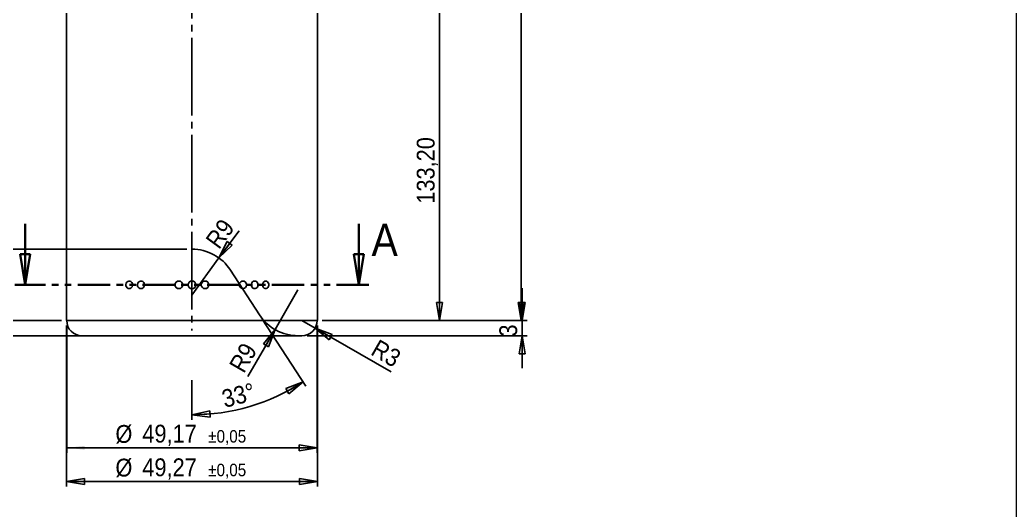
# Model space of a CAD drawing. Header units: millimetres. Extents: x 0 to 294, y 0 to 414.
# Drawn here: x 98.1 to 293.6, y 110.4 to 206.7 of the extents above; entities that cross this region are included whole.
import ezdxf

# ---------------------------------------------------------------- set-up
doc = ezdxf.new("R2010")
doc.units = ezdxf.units.MM
doc.header["$PDSIZE"] = -1
for name, pattern in [('SLD-Centro', [19.05, 15.24, -1.27, 1.27, -1.27]), ('SLD-Combinazione-di-due-tratteggi', [12.7, 6.35, -1.27, 1.27, -1.27, 1.27, -1.27]), ('SLD-Solido', [0])]:
    doc.linetypes.add(name, pattern=pattern)
doc.layers.add('A', color=1, linetype='SLD-Centro')
doc.layers.add('Q', color=2, linetype='SLD-Solido')
doc.layers.add('D', color=3, linetype='SLD-Solido', lineweight=25)
doc.layers.add('SEZ', color=6, linetype='SLD-Combinazione-di-due-tratteggi', lineweight=35)
doc.styles.add('SLDTEXTSTYLE1', font='GOTHIC.TTF', dxfattribs={"width": 0.913})
doc.dimstyles.new('SLDDIMSTYLE0', dxfattribs={"dimtxt": 3.5, "dimasz": 3.556, "dimexe": 0, "dimexo": 0.0625, "dimgap": 0.875, "dimtad": 1, "dimrnd": 1e-09, "dimzin": 12, "dimdsep": 46, "dimtxsty": 'SLDTEXTSTYLE1', "dimblk1": 'CLOSED', "dimblk2": 'CLOSED', "dimsah": 1, "dimcen": 0.09, "dimadec": 0, "dimazin": 3, "dimtfac": 1, "dimtmove": 0, "dimatfit": 0, "dimldrblk": 'CLOSED', "dimfxl": 0, "dimfrac": 2, "dimtolj": 1, "dimtzin": 12, "dimarcsym": 0})
doc.dimstyles.new('SLDDIMSTYLE1', dxfattribs={"dimtxt": 3.5, "dimasz": 3.556, "dimexe": 0, "dimexo": 0.0625, "dimgap": 0.875, "dimtad": 1, "dimrnd": 1e-09, "dimzin": 12, "dimdsep": 46, "dimtxsty": 'SLDTEXTSTYLE1', "dimblk1": 'CLOSED', "dimblk2": 'CLOSED', "dimsah": 1, "dimcen": 0.09, "dimadec": 0, "dimazin": 3, "dimtfac": 1, "dimtofl": 0, "dimtmove": 0, "dimatfit": 3, "dimldrblk": 'CLOSED', "dimfxl": 0, "dimfrac": 2, "dimtolj": 1, "dimtzin": 12, "dimarcsym": 0})
doc.dimstyles.new('SLDDIMSTYLE2', dxfattribs={"dimtxt": 3.5, "dimasz": 3.556, "dimexe": 0, "dimexo": 0.0625, "dimgap": 0.875, "dimtad": 1, "dimrnd": 1e-09, "dimzin": 12, "dimdsep": 46, "dimtxsty": 'SLDTEXTSTYLE1', "dimblk1": 'CLOSED', "dimblk2": 'CLOSED', "dimsah": 1, "dimcen": 0, "dimadec": 0, "dimazin": 3, "dimtfac": 1, "dimtofl": 0, "dimtmove": 0, "dimatfit": 3, "dimldrblk": 'CLOSED', "dimfxl": 0, "dimfrac": 2, "dimtolj": 1, "dimtzin": 12, "dimarcsym": 0})
doc.dimstyles.new('SLDDIMSTYLE4', dxfattribs={"dimtxt": 3.5, "dimasz": 3.556, "dimexe": 0, "dimexo": 0.0625, "dimgap": 0.875, "dimtad": 1, "dimrnd": 1e-09, "dimzin": 12, "dimdsep": 46, "dimtxsty": 'SLDTEXTSTYLE1', "dimblk1": 'CLOSED', "dimblk2": 'CLOSED', "dimsah": 1, "dimcen": 0.09, "dimadec": 0, "dimazin": 3, "dimtol": 1, "dimtp": 0.05, "dimtm": 0.05, "dimtfac": 1, "dimtofl": 0, "dimtmove": 0, "dimatfit": 3, "dimldrblk": 'CLOSED', "dimfxl": 0, "dimfrac": 2, "dimtolj": 1, "dimarcsym": 0})
doc.dimstyles.new('SLDDIMSTYLE5', dxfattribs={"dimtxt": 3.5, "dimasz": 3.556, "dimexe": 0, "dimexo": 0.0625, "dimgap": 0.875, "dimtad": 1, "dimdec": 4, "dimzin": 12, "dimdsep": 46, "dimtxsty": 'SLDTEXTSTYLE1', "dimblk1": 'CLOSED', "dimblk2": 'CLOSED', "dimsah": 1, "dimcen": 0.09, "dimazin": 3, "dimtfac": 1, "dimtofl": 0, "dimtmove": 0, "dimatfit": 3, "dimldrblk": 'CLOSED', "dimfxl": 0, "dimfrac": 2, "dimtolj": 1, "dimtzin": 12, "dimarcsym": 0})
doc.dimstyles.new('SLDDIMSTYLE6', dxfattribs={"dimtxt": 3.5, "dimasz": 3.556, "dimexe": 0, "dimexo": 0.0625, "dimgap": 0.875, "dimtad": 1, "dimrnd": 1e-09, "dimzin": 12, "dimdsep": 46, "dimtxsty": 'SLDTEXTSTYLE1', "dimblk1": 'CLOSED', "dimsah": 1, "dimcen": 0.09, "dimadec": 0, "dimazin": 3, "dimtol": 1, "dimtp": 0.05, "dimtm": 0.05, "dimtfac": 1, "dimtofl": 0, "dimtmove": 0, "dimatfit": 3, "dimldrblk": 'CLOSED', "dimfxl": 0, "dimfrac": 2, "dimtolj": 1, "dimarcsym": 0})

# ---------------------------------------------------------------- blocks, each defined once
blk = doc.blocks.new('_CLOSED')
at = {"color": 0, "linetype": 'ByBlock', "lineweight": -2}
for p, q in [((-1, 0.166667), (0, 0)), ((-1, 0.166667), (-1, -0.166667)), ((0, 0), (-1, -0.166667)), ((0, 0), (-1, 0))]:
    blk.add_line(p, q, dxfattribs=at)
blk = doc.blocks.new('_D')
at = {"layer": 'Q'}
for p, q in [((89.3, 154.67), (89.3, 161.02)), ((96.1, 154.67), (88.3, 154.67)), ((89.3, 154.67), (89.3, 147.67)), ((106.21, 147.67), (88.3, 147.67)), ((89.3, 147.67), (89.3, 141.32))]:
    blk.add_line(p, q, dxfattribs=at)
at = {"layer": 'Q', "xscale": 3.556, "yscale": 3.556}
for p, rotation in [((89.3, 154.67), 270.0000000000004), ((89.3, 147.67), 90.0000000000004)]:
    blk.add_blockref('_CLOSED', p, dxfattribs=dict(at, rotation=rotation))
at = {"layer": 'Q', "insert": (84.82, 149.77), "char_height": 3.5, "attachment_point": 1, "rotation": 90, "style": 'SLDTEXTSTYLE1'}
blk.add_mtext('7', dxfattribs=at)
blk = doc.blocks.new('_D_1')
at = {"layer": 'Q'}
for p, q in [((145.04, 315.47), (197.48, 315.47)), ((196.48, 147.67), (196.48, 315.47)), ((157.48, 147.67), (197.48, 147.67))]:
    blk.add_line(p, q, dxfattribs=at)
at = {"layer": 'Q', "xscale": 3.556, "yscale": 3.556}
for p, rotation in [((196.48, 315.47, 0.01), 90.0000000000004), ((196.48, 147.67, 0.01), 270.0000000000004)]:
    blk.add_blockref('_CLOSED', p, dxfattribs=dict(at, rotation=rotation))
at = {"layer": 'Q', "insert": (192.01, 224.77), "char_height": 3.5, "attachment_point": 1, "rotation": 90, "style": 'SLDTEXTSTYLE1'}
blk.add_mtext('167,80', dxfattribs=at)
blk = doc.blocks.new('_D_5')
at = {"layer": 'Q'}
for p, q in [((157.48, 280.87), (181.44, 280.87)), ((180.44, 280.87), (180.44, 147.67)), ((157.48, 147.67), (181.44, 147.67))]:
    blk.add_line(p, q, dxfattribs=at)
at = {"layer": 'Q', "xscale": 3.556, "yscale": 3.556}
for p, rotation in [((180.44, 280.87, 0.01), 90.0000000000004), ((180.44, 147.67, 0.01), 270.0000000000004)]:
    blk.add_blockref('_CLOSED', p, dxfattribs=dict(at, rotation=rotation))
at = {"layer": 'Q', "insert": (175.97, 170.6), "char_height": 3.5, "attachment_point": 1, "rotation": 90, "style": 'SLDTEXTSTYLE1'}
blk.add_mtext('133,20', dxfattribs=at)
blk = doc.blocks.new('_D_10')
at = {"layer": 'Q'}
for p, q in [((107.21, 146.67), (107.21, 115.06)), ((156.48, 146.67), (156.48, 115.06)), ((107.21, 116.06), (156.48, 116.06))]:
    blk.add_line(p, q, dxfattribs=at)
at = {"layer": 'Q', "xscale": 3.556, "yscale": 3.556, "rotation": 180.0000000000004}
blk.add_blockref('_CLOSED', (107.21, 116.06, -0.19), dxfattribs=at)
at = {"layer": 'Q', "xscale": 3.556, "yscale": 3.556}
blk.add_blockref('_CLOSED', (156.48, 116.06, -0.19), dxfattribs=at)
at = {"layer": 'Q', "attachment_point": 1, "style": 'SLDTEXTSTYLE1'}
for s, insert, char_height in [('%%c', (116.82, 120.53), 3.5), ('49,27', (122.1, 120.59), 3.5), ('±0,05', (135.03, 119.54), 2.45)]:
    blk.add_mtext(s, dxfattribs=dict(at, insert=insert, char_height=char_height))
blk = doc.blocks.new('_D_11')
at = {"layer": 'Q'}
for p, q in [((196.64, 147.67), (196.64, 154.02)), ((157.43, 147.67), (197.64, 147.67)), ((196.64, 147.67), (196.64, 144.67)), ((154.43, 144.67), (197.64, 144.67)), ((196.64, 144.67), (196.64, 138.32))]:
    blk.add_line(p, q, dxfattribs=at)
at = {"layer": 'Q', "xscale": 3.556, "yscale": 3.556}
for p, rotation in [((196.64, 147.67, 0.01), 270.0000000000004), ((196.64, 144.67, 0.01), 90.0000000000004)]:
    blk.add_blockref('_CLOSED', p, dxfattribs=dict(at, rotation=rotation))
at = {"layer": 'Q', "insert": (192.17, 144.51), "char_height": 3.5, "attachment_point": 1, "rotation": 90, "style": 'SLDTEXTSTYLE1'}
blk.add_mtext('3', dxfattribs=at)
blk = doc.blocks.new('_D_12')
at = {"layer": 'Q'}
for q in [(153.43, 147.67), (170.94, 137.56)]:
    blk.add_line((156.02, 146.17), q, dxfattribs=at)
at = {"layer": 'Q', "xscale": 3.556, "yscale": 3.556, "rotation": 150.0000000000005}
blk.add_blockref('_CLOSED', (156.02, 146.17, 0.01), dxfattribs=at)
at = {"layer": 'Q', "insert": (168.47, 144.11), "char_height": 3.5, "attachment_point": 1, "rotation": 330, "style": 'SLDTEXTSTYLE1'}
blk.add_mtext('R3', dxfattribs=at)
blk = doc.blocks.new('_D_13')
at = {"layer": 'Q'}
for q in [(152.65, 153.67), (142.83, 136.65)]:
    blk.add_line((148.15, 145.88), q, dxfattribs=at)
at = {"layer": 'Q', "xscale": 3.556, "yscale": 3.556, "rotation": 60.00000000000016}
blk.add_blockref('_CLOSED', (148.15, 145.88, 0.01), dxfattribs=at)
at = {"layer": 'Q', "insert": (138.99, 138.87), "char_height": 3.5, "attachment_point": 1, "rotation": 60, "style": 'SLDTEXTSTYLE1'}
blk.add_mtext('R9', dxfattribs=at)
blk = doc.blocks.new('_D_14')
at = {"layer": 'Q'}
for q in [(141.08, 165.3), (131.84, 152.67)]:
    blk.add_line((137.15, 159.94), q, dxfattribs=at)
at = {"layer": 'Q', "xscale": 3.556, "yscale": 3.556, "rotation": 233.818071883123}
blk.add_blockref('_CLOSED', (137.15, 159.94, 0.01), dxfattribs=at)
at = {"layer": 'Q', "insert": (134.32, 163.53), "char_height": 3.5, "attachment_point": 1, "rotation": 53.8181, "style": 'SLDTEXTSTYLE1'}
blk.add_mtext('R9', dxfattribs=at)
blk = doc.blocks.new('_D_15')
at = {"layer": 'Q'}
for p, q in [((77.61, 161.67), (77.61, 168.02)), ((130.84, 161.67), (76.61, 161.67)), ((77.61, 161.67), (77.61, 144.67)), ((151.65, 144.67), (76.61, 144.67)), ((77.61, 144.67), (77.61, 138.32))]:
    blk.add_line(p, q, dxfattribs=at)
at = {"layer": 'Q', "xscale": 3.556, "yscale": 3.556}
for p, rotation in [((77.61, 161.67, 0.01), 270.0000000000004), ((77.61, 144.67, 0.01), 90.0000000000004)]:
    blk.add_blockref('_CLOSED', p, dxfattribs=dict(at, rotation=rotation))
at = {"layer": 'Q', "insert": (73.13, 148.48), "char_height": 3.5, "attachment_point": 1, "rotation": 90, "style": 'SLDTEXTSTYLE1'}
blk.add_mtext('17', dxfattribs=at)
blk = doc.blocks.new('_D_16')
at = {"layer": 'Q'}
for p, q in [((145.65, 147.93), (154.2, 134.77)), ((131.84, 135.95), (131.84, 128.15))]:
    blk.add_line(p, q, dxfattribs=at)
blk.add_arc((131.84, 169.2), 40.05, 270, 303, dxfattribs=at)
at = {"layer": 'Q', "xscale": 3.556, "yscale": 3.556}
for p, rotation in [((153.65, 135.61, 0.01), 30.46304323275537), ((131.84, 129.15, 0.01), 182.5369567672452)]:
    blk.add_blockref('_CLOSED', p, dxfattribs=dict(at, rotation=rotation))
at = {"layer": 'Q', "insert": (137.4, 133.88), "char_height": 3.5, "attachment_point": 1, "rotation": 14.5865, "style": 'SLDTEXTSTYLE1'}
blk.add_mtext('33°', dxfattribs=at)
blk = doc.blocks.new('_D_17')
at = {"layer": 'Q'}
for p, q in [((107.26, 146.67), (107.26, 121.67)), ((156.43, 146.67), (156.43, 121.67)), ((156.43, 122.67), (107.26, 122.67))]:
    blk.add_line(p, q, dxfattribs=at)
blk.add_solid([(107.26, 122.67), (110.81, 122.29), (110.81, 123.05)], dxfattribs=at)
at = {"layer": 'Q', "xscale": 3.556, "yscale": 3.556}
blk.add_blockref('_CLOSED', (156.43, 122.67, 0.01), dxfattribs=at)
at = {"layer": 'Q', "attachment_point": 1, "style": 'SLDTEXTSTYLE1'}
for s, insert, char_height in [('%%c', (116.82, 127.14), 3.5), ('49,17', (122.1, 127.2), 3.5), ('±0,05', (135.03, 126.15), 2.45)]:
    blk.add_mtext(s, dxfattribs=dict(at, insert=insert, char_height=char_height))

msp = doc.modelspace()

# ---------------------------------------------------------------- linework, layer by layer
at = {"color": 179, "linetype": 'SLD-Solido', "lineweight": 18}
msp.add_line((293.60343, 413.8771), (293.60343, 0.10038), dxfattribs=at)
at = {"color": 7, "linetype": 'SLD-Solido'}
for p, q in [((145.10654, 148.7692), (139.38948, 157.5727)), ((153.42644, 144.67095), (152.65457, 144.67095))]:
    msp.add_line(p, q, dxfattribs=at)
for centre, radius, start, end in [((131.84144, 152.67095), 9, 33, 90), ((152.65457, 153.67095), 9, 213, 270), ((153.42644, 147.67095), 3, 270, 0)]:
    msp.add_arc(centre, radius, start, end, dxfattribs=at)
at = {"layer": 'A'}
msp.add_line((131.84144, 317.47095), (131.84144, 145.67095), dxfattribs=at)
at = {"layer": 'D'}
for p, q in [((107.20644, 280.87095), (107.20644, 147.67095)), ((156.47644, 147.67095), (156.47644, 280.87095)), ((107.20644, 147.67095), (131.84144, 147.67095)), ((131.84144, 147.67095), (156.47644, 147.67095)), ((153.42644, 144.67095), (110.25644, 144.67095))]:
    msp.add_line(p, q, dxfattribs=at)
at = {"layer": 'D', "flags": 128}
for points in [[(120.18595, 154.67095), (120.14883, 154.91757), (120.04214, 155.1363), (119.87816, 155.30354), (119.67421, 155.4011), (119.45291, 155.41653), (119.23993, 155.34647), (119.06047, 155.19852), (118.93515, 154.99073), (118.87702, 154.74827), (118.89077, 154.49892), (118.97382, 154.26949), (119.11761, 154.08406), (119.30801, 153.96296), (119.52528, 153.92095), (119.74499, 153.96451), (119.9408, 154.08954), (120.08874, 154.28103), (120.17146, 154.51558), (120.18595, 154.67095)], [(122.51841, 154.67095), (122.47941, 154.91757), (122.36725, 155.1363), (122.19473, 155.30354), (121.97992, 155.4011), (121.74653, 155.41653), (121.52162, 155.34647), (121.33187, 155.19852), (121.19924, 154.99073), (121.13768, 154.74827), (121.15224, 154.49892), (121.24018, 154.26949), (121.39231, 154.08406), (121.59355, 153.96296), (121.82289, 153.92095), (122.05451, 153.96451), (122.26066, 154.08954), (122.41625, 154.28103), (122.50319, 154.51558), (122.51841, 154.67095)], [(141.16447, 154.67095), (141.20347, 154.42433), (141.31563, 154.20559), (141.48815, 154.03836), (141.70296, 153.94079), (141.93635, 153.92536), (142.16126, 153.99543), (142.35101, 154.14337), (142.48364, 154.35116), (142.5452, 154.59362), (142.53064, 154.84298), (142.4427, 155.07241), (142.29057, 155.25783), (142.08933, 155.37893), (141.85999, 155.42095), (141.62838, 155.37739), (141.42222, 155.25236), (141.26663, 155.06086), (141.17969, 154.82632), (141.16447, 154.67095)], [(143.49694, 154.67095), (143.53405, 154.42433), (143.64074, 154.20559), (143.80473, 154.03836), (144.00868, 153.94079), (144.22998, 153.92536), (144.44295, 153.99543), (144.62241, 154.14337), (144.74773, 154.35116), (144.80586, 154.59362), (144.79211, 154.84298), (144.70906, 155.07241), (144.56527, 155.25783), (144.37487, 155.37893), (144.1576, 155.42095), (143.93789, 155.37739), (143.74208, 155.25236), (143.59414, 155.06086), (143.51142, 154.82632), (143.49694, 154.67095)], [(146.86602, 154.97859), (146.83443, 155.07241), (146.70057, 155.25783), (146.5231, 155.37893), (146.32028, 155.42095), (146.11487, 155.37739), (145.93155, 155.25236), (145.79288, 155.06086), (145.71529, 154.82632), (145.7017, 154.67095)], [(145.7017, 154.67095), (145.73652, 154.42433), (145.83658, 154.20559), (145.99023, 154.03836), (146.18108, 153.94079), (146.38787, 153.92536), (146.58658, 153.99543), (146.75378, 154.14337), (146.87041, 154.35116), (146.87644, 154.37822)]]:
    msp.add_lwpolyline(points, dxfattribs=at)
at = {"layer": 'D'}
for centre, radius in [((129.27028, 154.67163), 0.75085), ((131.84248, 154.66527), 0.75568), ((134.4126, 154.67027), 0.75085)]:
    msp.add_circle(centre, radius, dxfattribs=at)
for centre, radius, start, end in [((146.0258, 154.67095), 0.90313, 0, 20.0549557), ((146.0258, 154.67095), 0.90312, 341.0055365, 0), ((110.25644, 147.67095), 3, 180, 270), ((153.42644, 147.67095), 3, 270, 0)]:
    msp.add_arc(centre, radius, start, end, dxfattribs=at)
msp.add_point((131.84144, 147.67095), dxfattribs=at)
at = {"layer": 'SEZ', "linetype": 'SLD-Solido'}
for p, q in [((99.09664, 166.67095), (99.09664, 154.67095)), ((164.58624, 166.67095), (164.58624, 154.67095))]:
    msp.add_line(p, q, dxfattribs=at)
at = {"layer": 'SEZ'}
msp.add_line((166.58624, 154.67095), (97.09664, 154.67095), dxfattribs=at)

# ---------------------------------------------------------------- block references
at = {"layer": 'SEZ', "xscale": 6, "yscale": 6, "rotation": 270.0000000000004}
for p in [(99.09664, 154.67095), (164.58624, 154.67095)]:
    msp.add_blockref('_CLOSED', p, dxfattribs=at)

# ---------------------------------------------------------------- texts
at = {"layer": 'SEZ', "insert": (167.08796, 166.67095), "char_height": 6.35, "attachment_point": 1, "style": 'SLDTEXTSTYLE1'}
msp.add_mtext('A', dxfattribs=at)

# ---------------------------------------------------------------- dimensions: what is measured, and where the dimension line sits
at = {"layer": 'Q'}
for base, p1, p2, dimstyle, picture, middle in [((196.47644, 315.47095), (156.47644, 147.67095), (144.04144, 315.47095), 'SLDDIMSTYLE1', '_D_1', (196.47644, 231.8775)), ((180.43911, 147.67095), (156.47644, 280.87095), (156.47644, 147.67095), 'SLDDIMSTYLE1', '_D_5', (180.43911, 177.71258)), ((74.8272, 144.67095), (131.84144, 161.67095), (152.65457, 144.67095), 'SLDDIMSTYLE0', '_D_15', (74.8272, 151.06585)), ((89.2952, 147.67095), (97.09664, 154.67095), (107.20644, 147.67095), 'SLDDIMSTYLE0', '_D', (89.2952, 151.06585)), ((193.8655, 144.67095), (156.42644, 147.67095), (153.42644, 144.67095), 'SLDDIMSTYLE0', '_D_11', (193.8655, 145.80803))]:
    dim = msp.add_linear_dim(base=base, p1=p1, p2=p2, angle=90, dimstyle=dimstyle, dxfattribs=at)
    dim.commit()
    dim.dimension.update_dxf_attribs({"geometry": picture, "text_midpoint": middle, "dimtype": 160})
for center, mpoint, picture, middle in [((131.84144, 152.67095), (137.1546, 159.93527), '_D_14', (139.64315, 163.33769)), ((152.65457, 153.67095), (148.15457, 145.87672), '_D_13', (144.07256, 138.80645)), ((153.42644, 147.67095), (156.02452, 146.17095), '_D_12', (168.78023, 138.80645))]:
    dim = msp.add_radius_dim(center=center, mpoint=mpoint, dimstyle='SLDDIMSTYLE2', dxfattribs=at)
    dim.commit()
    dim.dimension.update_dxf_attribs({"geometry": picture, "text_midpoint": middle, "dimtype": 164})
dim = msp.add_angular_dim_2l(base=(143.21629, 130.7948), line1=((131.84144, 166.12056), (131.84144, 136.94914)), line2=((145.10654, 148.7692), (139.38948, 157.5727)), dimstyle='SLDDIMSTYLE5', dxfattribs=at)
dim.commit()
dim.dimension.update_dxf_attribs({"geometry": '_D_16', "text_midpoint": (141.92772, 130.4364), "dimtype": 162})
for base, p1, p2, dimstyle, picture, middle in [((156.47644, 116.06411), (107.20644, 147.67095), (156.47644, 147.67095), 'SLDDIMSTYLE4', '_D_10', (129.98958, 116.06411)), ((107.25644, 122.67095), (156.42644, 147.67095), (107.25644, 147.67095), 'SLDDIMSTYLE6', '_D_17', (129.98958, 122.67095))]:
    dim = msp.add_linear_dim(base=base, p1=p1, p2=p2, text='%%c<>', dimstyle=dimstyle, dxfattribs=at)
    dim.commit()
    dim.dimension.update_dxf_attribs({"geometry": picture, "text_midpoint": middle, "dimtype": 160})

doc.saveas('drawing.dxf')
